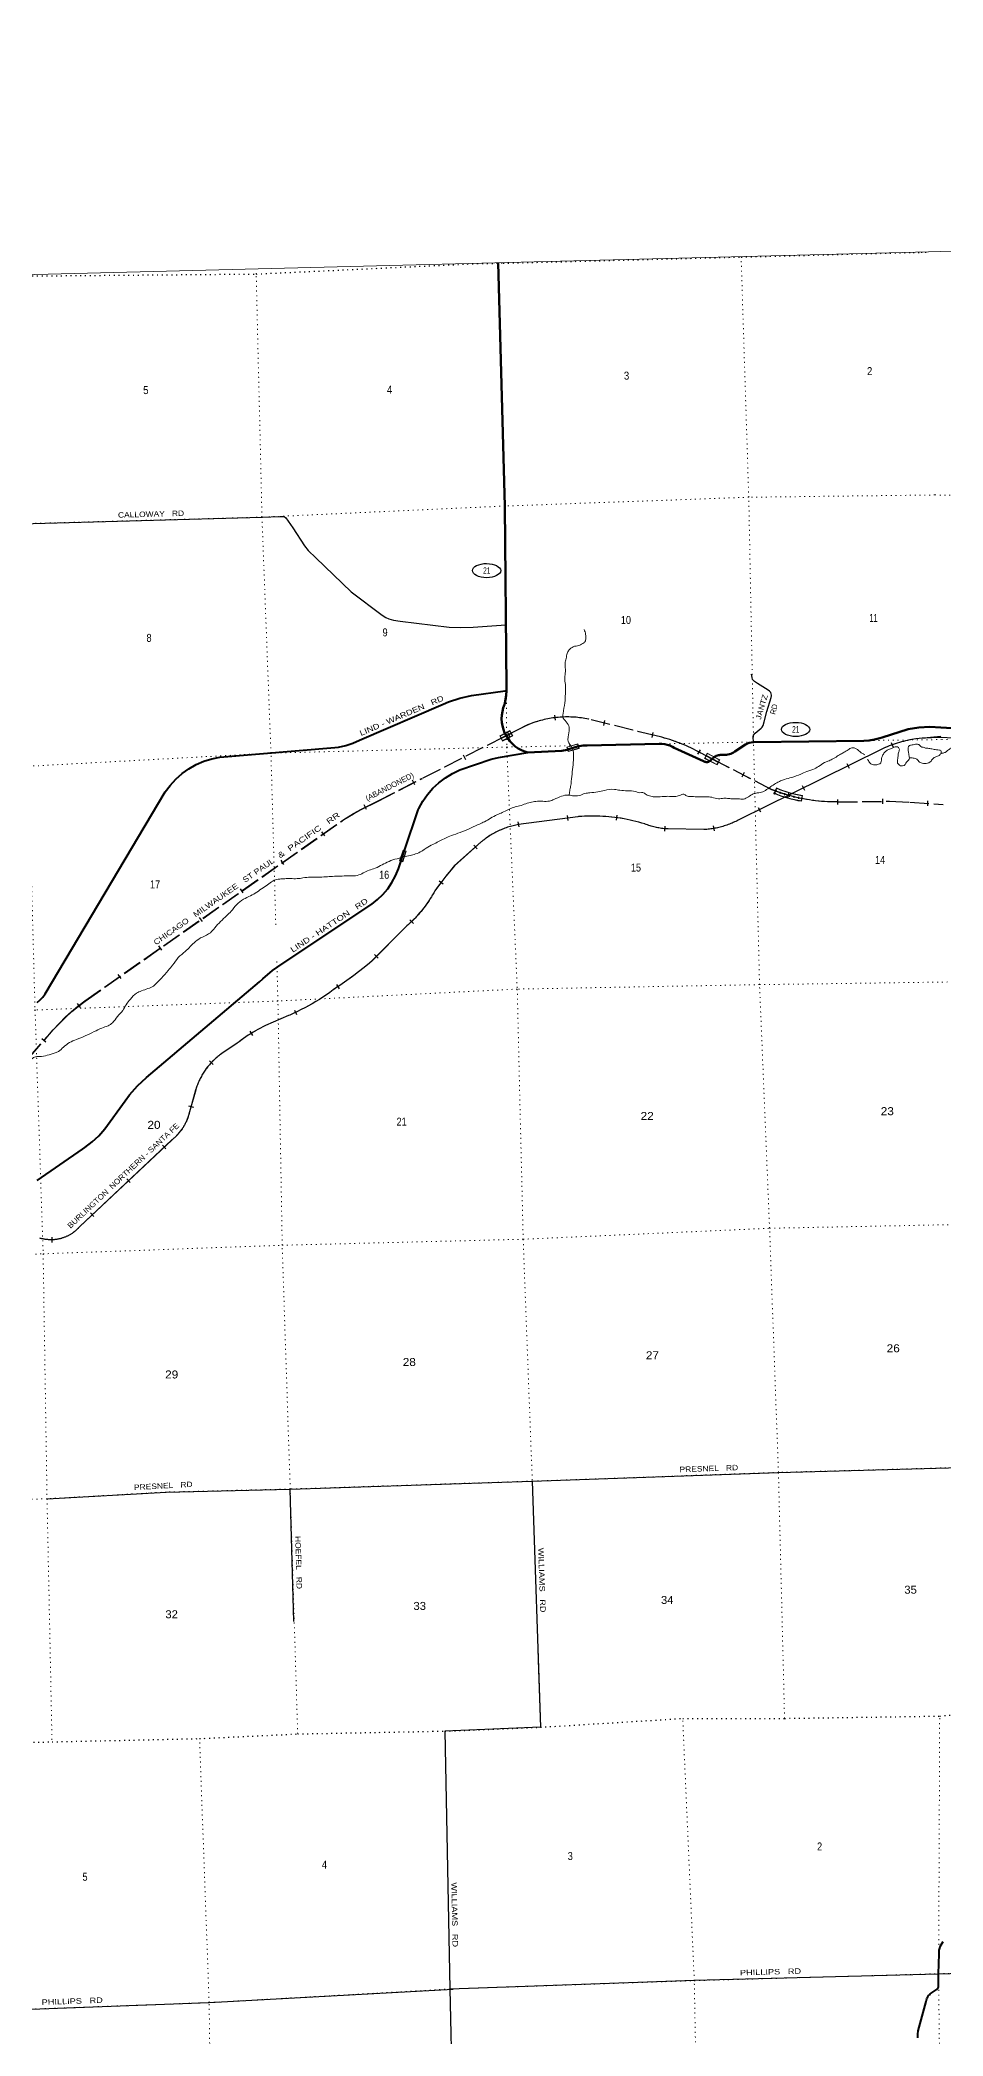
# Model space of a CAD drawing. Header units: feet. Extents: x 501257 to 757852, y -360805 to -170898.
# Drawn here: x 575796 to 595540, y -214544 to -170898 of the extents above; entities that cross this region are included whole.
import ezdxf
from ezdxf.enums import TextEntityAlignment as Align

# ---------------------------------------------------------------- set-up
doc = ezdxf.new("R2010")
doc.units = ezdxf.units.FT
doc.header["$LTSCALE"] = 70
doc.header["$PDMODE"] = 32
doc.header["$PDSIZE"] = 35
doc.linetypes.add('DOTTED', pattern=[1.5, 0.3, -1.2])
doc.linetypes.add('LONG_DASHED', pattern=[7.5, 6, -1.5])
for name, color, linetype, lineweight in [('17', 7, 'Continuous', 25), ('23', 7, 'Continuous', 70), ('26', 7, 'Continuous', 40), ('27', 7, 'Continuous', 13), ('29', 7, 'Continuous', 25), ('30', 7, 'Continuous', 25), ('34', 7, 'Continuous', 25), ('39', 7, 'Continuous', 13), ('4', 7, 'Continuous', 13), ('59', 7, 'Continuous', 13), ('6', 7, 'DOTTED', 25), ('61', 7, 'Continuous', 13), ('63', 7, 'Continuous', 25), ('7', 7, 'DOTTED', 13)]:
    doc.layers.add(name, color=color, linetype=linetype, lineweight=lineweight)

msp = doc.modelspace()

# ---------------------------------------------------------------- linework, layer by layer
at = {"layer": '17'}
for centre in [(585560.49, -182500.94), (592315.83, -185973.51)]:
    msp.add_ellipse(centre, major_axis=(-309.24, 1), ratio=0.500121, dxfattribs=at)
at = {"layer": '23'}
for points in [[(585992.85, -185122.65), (585996, -185058.05), (585959, -181089.05), (585815.43, -175774.02)], [(586460, -186478.05), (586396.58, -186458.49), (586322.78, -186427.72), (586252.6, -186389.41), (586186.8, -186343.97), (586126.12, -186291.9), (586071.21, -186233.77), (585959.04, -186057.84), (585955.7, -186050.47), (585926.96, -185975.85), (585906.18, -185898.64), (585893.58, -185819.68), (585889.31, -185739.83), (585893.4, -185659.98), (585905.82, -185580.99), (585926.43, -185503.73), (585955, -185429.05), (585961.31, -185400.14), (585987.62, -185230), (585992.85, -185122.65)], [(586460, -186478.05), (587208, -186442.05), (587319.89, -186418.25), (587330.44, -186415.37), (587546.2, -186349.44), (587670.27, -186327.71), (587762, -186324.05), (589336, -186292.05), (589395.18, -186291.71), (589454.06, -186297.55), (589512.01, -186309.53), (589568.4, -186327.49), (589622.6, -186351.25), (589662, -186373.05), (590303, -186670.05), (590316.04, -186676.66), (590329.69, -186681.87), (590343.82, -186685.63), (590358.26, -186687.89), (590372.85, -186688.63), (590387.45, -186687.83), (590401.88, -186685.52), (590415.99, -186681.71), (590429.63, -186676.45), (590540.52, -186575.44), (590560.98, -186562.32), (590582.69, -186551.42), (590605.42, -186542.85), (590628.93, -186536.7), (590652.95, -186533.05), (590668, -186532.05), (590770.01, -186529.26), (590803.67, -186529.1), (590837.13, -186525.42), (590870.01, -186518.26), (590901.97, -186507.71), (590932.66, -186493.87), (590961.73, -186476.9), (590988.86, -186456.99), (590990, -186456.05), (591224, -186300.05), (591263.09, -186281.62), (591303.89, -186267.39), (591345.95, -186257.49), (591388.82, -186252.05), (591404.04, -186251.21), (593806, -186220.05), (593925.54, -186214.24), (594043.82, -186195.96), (594159.54, -186165.43), (594207, -186149.05), (594776, -185968.05), (595013.62, -185929.44), (595253.97, -185915.89), (595494.79, -185928.13), (595494.92, -185927.59)], [(598084.59, -186087.17), (597234.12, -186034.87), (595494.79, -185928.13)]]:
    msp.add_lwpolyline(points, dxfattribs=at)
at = {"layer": '26'}
for points in [[(575733.43, -191946.84), (575799.52, -191889.6), (575859.26, -191825.77), (575912, -191756.05), (578536, -187341.05), (578642.76, -187196.57), (578766.05, -187061.6), (578902.77, -186940.27), (579051.42, -186833.89), (579210.37, -186743.63), (579377.89, -186670.48), (579552.14, -186615.24), (579731.21, -186578.52), (582241, -186372.05), (582324.3, -186360.54), (582481.92, -186325.81), (582635.05, -186274.79), (582782, -186208.05), (584609, -185424.05), (584730.85, -185371.66), (584976.74, -185288.27), (585230, -185231.05), (585965, -185126.6), (585992.85, -185122.65)], [(583767.53, -188621.86), (584067, -187731.05), (584080.57, -187702.16), (584166.66, -187544.88), (584268.71, -187397.46), (584385.62, -187261.51), (584516.09, -187138.53), (584658.71, -187029.86), (584811.91, -186936.69), (584974, -186860.05), (585663, -186624.05), (585823.53, -186585.86), (586460, -186478.05)], [(575734, -195835.05), (576726, -195149.05), (576777.2, -195115.63), (576938.26, -194994.1), (577085.73, -194856.41), (577218, -194704.05), (577660, -194092.05), (577751.91, -193966.93), (577928.35, -193764.21), (578125, -193581.05), (580599, -191495.05), (580669.51, -191424.94), (580881.77, -191241.9), (581112, -191082.05), (583051, -189791.05), (583174.44, -189695.02), (583293.44, -189581.19), (583399.88, -189455.54), (583492.6, -189319.46), (583570.59, -189174.43), (583633, -189022.05), (583767.53, -188621.86)], [(594986.85, -214580.08), (594988.45, -214503.23), (594998.08, -214426.98), (595015.63, -214352.16), (595173.46, -213790.76), (595173.94, -213786.03), (595178.38, -213759.03), (595185.61, -213732.64), (595195.57, -213707.15), (595208.13, -213682.84), (595223.17, -213659.98), (595240.51, -213638.81), (595259.97, -213619.58), (595364.51, -213549.24), (595389.04, -213532.74), (595414.51, -213517.54), (595415.69, -213516.54), (595421.05, -213510.94), (595425.8, -213504.81), (595427.91, -213501.41), (595437.66, -213476.58), (595438.11, -213451.41), (595443, -213180.05), (595452.75, -212747.34), (595452.62, -212744.28), (595453.14, -212703.33), (595457.94, -212662.65), (595466.97, -212622.7), (595480.12, -212583.91), (595497.25, -212546.71), (595518.18, -212511.5), (595542.68, -212478.67)]]:
    msp.add_lwpolyline(points, dxfattribs=at)
at = {"layer": '29'}
for p, q in [((581347.48, -205481.45), (581267, -202582.05)), ((595443, -213180.05), (596206.68, -213161.2))]:
    msp.add_line(p, q, dxfattribs=at)
for points in [[(570056, -181570.05), (575383, -181476.05), (580650, -181332.05)], [(580650, -181332.05), (581049.76, -181314.72), (581135.33, -181320.99), (581174.98, -181348.13), (581325.23, -181565.27), (581581.92, -181959.87), (581659.14, -182058), (581826.09, -182225.03), (582602.41, -182968.32), (583278.56, -183477.76), (583357.86, -183523.68), (583420.47, -183552.92), (583528.99, -183582.14), (583670.9, -183603.03), (584739.39, -183736.65), (584987.73, -183747.08), (585265.29, -183736.65), (585983.21, -183685.95)], [(591397, -186249.05), (591388.24, -186133.51), (591397.64, -186096.97), (591429.98, -186054.17), (591563.54, -185945.6), (591583.38, -185927.85), (591604.25, -185890.27), (591630.32, -185807.8), (591688.84, -185578.46), (591784.75, -185273.31), (591788.95, -185239.9), (591789.98, -185222.15), (591772.23, -185168.92), (591745.12, -185135.51), (591717.97, -185114.63), (591480.07, -184972.66), (591417.48, -184928.81), (591392.42, -184901.67), (591375.74, -184878.7), (591363.2, -184834.86), (591354.85, -184763.87)], [(575951, -202795.05), (578555, -202648.05), (581267, -202582.05), (586560, -202409.05)], [(586560, -202409.05), (586737, -207791.05), (584648, -207878.05)], [(586560, -202409.05), (591941, -202219.05), (595917.79, -202109.82)], [(584648, -207878.05), (584759, -213514.05), (584804.61, -215798.65)], [(584759, -213514.05), (590100.78, -213324.05), (595443, -213180.05)], [(570692.99, -214116.55), (574227, -214004.05), (579495, -213811.05), (584833.35, -213515.05)]]:
    msp.add_lwpolyline(points, dxfattribs=at)
at = {"layer": '34', "linetype": 'LONG_DASHED', "lineweight": 13}
for p, q in [((586414.08, -185891.47), (584203.5, -187017.55)), ((589271.83, -186112.64), (587798.76, -185747.46)), ((591801.92, -187287.82), (590268.63, -186499.34))]:
    msp.add_line(p, q, dxfattribs=at)
at = {"layer": '34'}
for p, q in [((594408.18, -186256.86), (594445.83, -186360.86)), ((593435.58, -186721.54), (593484.59, -186820.7)), ((592461.04, -187200.32), (592510.05, -187299.48)), ((586244.12, -187996.93), (586264.41, -188105.66)), ((587323.93, -187857.29), (587338.35, -187966.96)), ((588406.76, -187846.24), (588391.86, -187955.84)), ((589460.76, -188090.72), (589449.67, -188200.78)), ((590516.43, -188083.72), (590535.33, -188192.71)), ((591500.99, -187677.76), (591550, -187776.92)), ((585283.03, -188502.4), (585356.45, -188585.14)), ((584522.17, -189285.88), (584610.02, -189353.08)), ((583885.27, -190134.73), (583962.28, -190214.13)), ((583110.89, -190896.93), (583189.28, -190974.97)), ((582279.49, -191552.64), (582339.96, -191645.26)), ((581358.33, -192110.43), (581406.44, -192210.03)), ((580386.52, -192573.27), (580444.76, -192667.3)), ((579500.49, -193221.15), (579580.52, -193297.5)), ((579045.65, -194206.38), (579152.14, -194236.3)), ((578475.97, -195065.58), (578551.64, -195146.26)), ((577695.64, -195800.91), (577771.3, -195881.6)), ((576901.83, -196541.73), (576977.49, -196622.42)), ((576055.23, -197078.39), (576058.53, -197188.95))]:
    msp.add_line(p, q, dxfattribs=at)
at = {"layer": '34', "lineweight": 13}
for p, q in [((595494.17, -186122.09), (595042.6, -186167.17)), ((607235.68, -186808.77), (595499.42, -186150.86)), ((594201.21, -186402.79), (591089.01, -187941.07)), ((587553.08, -187881.14), (586259.54, -188051.13)), ((585441.7, -188433.14), (584856.41, -188952.48)), ((590311.63, -188161.06), (589528.82, -188149.69)), ((583785.58, -190298.76), (583050.53, -191037.09)), ((581231.79, -192230.25), (580725.88, -192445.73)), ((580105.35, -192835.07), (579770.66, -193060.52)), ((579199.88, -193855.3), (579064.34, -194337.65)), ((578680.41, -194950.79), (576666.75, -196839.1))]:
    msp.add_line(p, q, dxfattribs=at)
at = {"layer": '34'}
for points in [[(594945.63, -186180.74), (594903.84, -186187.28), (594857.52, -186195.06), (594811.6, -186203.88), (594766.01, -186213.46), (594720.22, -186223.61), (594674.82, -186234.79), (594629.78, -186246.74), (594584.55, -186259.53), (594539.93, -186273.04), (594495.39, -186287.1), (594450.96, -186302.22), (594407.15, -186318.07), (594363.43, -186334.74), (594320.03, -186351.9), (594276.74, -186370.12), (594234.05, -186388.82), (594201.68, -186403.78), (592242.64, -187372.08)], [(607235.68, -186809.87), (595500.64, -186152.03)], [(592241.51, -187372.35), (591089.52, -187942.04), (591063.06, -187956.7), (591036.38, -187970.69), (591009.46, -187984.22), (590982.2, -187997.53), (590954.76, -188010.16), (590927.23, -188022.25), (590899.36, -188034.12), (590871.31, -188045.31), (590843.16, -188055.95), (590814.59, -188066.23), (590786.09, -188075.88), (590757.41, -188085.24), (590728.39, -188094), (590699.42, -188102.12), (590670.19, -188109.8), (590640.95, -188117.09), (590611.36, -188123.77), (590581.92, -188129.99), (590552.13, -188135.6), (590522.47, -188140.75), (590492.56, -188145.43), (590462.7, -188149.49), (590432.73, -188153.02), (590402.74, -188156.17), (590372.57, -188158.62), (590342.38, -188160.69), (590312.25, -188162.13), (590311.65, -188162.16), (589528.78, -188150.79), (589500.02, -188149.06), (589471.47, -188146.68), (589442.96, -188143.8), (589414.29, -188140.6), (589385.83, -188136.74), (589357.57, -188132.4), (589329.15, -188127.72), (589300.93, -188122.39), (589272.9, -188116.58), (589244.74, -188110.26), (589216.93, -188103.48), (589189.15, -188096.36), (589161.38, -188088.59), (589133.98, -188080.34), (589106.61, -188071.6), (589079.42, -188062.54), (589052.27, -188052.81), (589025.46, -188042.79), (589018.92, -188040.18), (588954.88, -188020.69), (588890.71, -188002.76), (588826.21, -187985.94), (588761.11, -187969.72), (588695.93, -187955.09), (588630.76, -187941.66), (588565.01, -187928.85), (588499.16, -187917.62), (588433.35, -187907.59), (588366.83, -187898.55), (588300.69, -187890.83), (588234.33, -187883.85), (588167.52, -187878.33), (588101.1, -187874.12), (588034.33, -187871.02), (587967.7, -187868.76), (587900.62, -187867.96), (587834.04, -187868.12), (587767.01, -187869.74), (587700.49, -187872.33), (587633.62, -187876), (587567.15, -187881.01), (587553.2, -187882.23), (586259.71, -188052.22), (586229.35, -188057.88), (586199.27, -188064.21), (586169.27, -188071.07), (586139.17, -188078.31), (586109.37, -188086.2), (586079.83, -188094.59), (586050.18, -188103.35)], [(586050.18, -188103.35), (586020.84, -188112.78), (585991.76, -188122.71), (585962.6, -188133.18), (585933.88, -188144.12), (585905.22, -188155.39), (585876.71, -188167.37), (585848.61, -188179.8), (585820.62, -188192.76), (585792.87, -188206.03), (585765.23, -188219.99), (585738.02, -188234.24), (585710.93, -188249.19), (585684.24, -188264.42), (585657.65, -188280.17), (585631.51, -188296.38), (585605.62, -188313.09), (585579.98, -188330.1), (585554.64, -188347.79), (585529.53, -188365.78), (585504.86, -188384.24), (585480.44, -188403.01), (585456.49, -188422.41), (585442.41, -188433.98), (584857.21, -188953.24), (584671.88, -189184.32), (584492.82, -189418.41), (584429.67, -189502.85), (584405.88, -189546.11), (584381.19, -189588.66), (584355.75, -189630.8), (584329.68, -189672.93), (584302.75, -189714.27), (584275.22, -189754.95), (584247.05, -189795.61), (584218.01, -189835.49), (584188.38, -189874.71), (584157.86, -189913.78), (584126.87, -189951.94), (584095.38, -189989.83), (584062.89, -190027.2), (584029.93, -190063.65), (583996.23, -190099.7), (583962.16, -190135.23), (583927.1, -190170.23), (583891.81, -190204.46), (583855.52, -190238.15), (583819.02, -190271.07), (583786.33, -190299.56), (583051.28, -191037.9), (582955.09, -191119.85), (582857.6, -191199.11), (582758.69, -191276.72), (582658.3, -191353.72), (582556.56, -191428.06), (582453.97, -191500.29), (582349.87, -191571.89), (582282.17, -191616.1), (582208.63, -191670.92), (582134.21, -191723.78), (582058.85, -191775.37), (581982.43, -191826.45), (581905.17, -191875.53), (581827.38, -191923.05), (581748.54, -191970.04), (581668.86, -192015.05), (581588.65, -192058.48), (581507.07, -192100.97), (581425.38, -192141.58), (581343.07, -192181.35), (581259.48, -192219.44), (581232.22, -192231.26), (580726.34, -192446.73), (580670.95, -192474.34), (580616.48, -192503.07), (580562.48, -192532.75), (580508.47, -192563.23), (580455.4, -192594.82), (580403.11, -192627.21), (580350.83, -192660.38), (580299.49, -192694.68), (580248.92, -192729.77), (580198.52, -192765.97), (580149.2, -192802.81), (580105.99, -192835.96), (579771.29, -193061.42), (579750.11, -193076.49), (579729.4, -193091.96), (579708.93, -193107.8), (579688.51, -193123.96), (579668.56, -193140.52), (579648.98, -193157.37), (579629.46, -193174.55), (579610.4, -193192.11), (579591.72, -193209.97), (579573.17, -193228.27), (579555.12, -193246.76), (579537.23, -193265.51), (579519.71, -193284.73), (579502.67, -193304.15), (579485.88, -193323.94)], [(579485.88, -193323.94), (579469.4, -193343.87), (579453.25, -193364.31), (579437.52, -193384.8), (579422.12, -193405.78), (579407.15, -193426.85), (579392.42, -193448.27), (579378.2, -193469.89), (579364.36, -193491.78), (579350.8, -193513.84), (579337.72, -193536.29), (579324.92, -193558.9), (579312.63, -193581.71), (579300.62, -193604.67), (579289.2, -193627.95), (579278.08, -193651.38), (579267.36, -193674.9), (579257.02, -193698.68), (579247.19, -193722.66), (579237.73, -193746.92), (579228.6, -193771.13), (579220.06, -193795.65), (579211.93, -193820.26), (579204.08, -193845.02), (579200.94, -193855.61), (579065.4, -194337.93), (579060.9, -194356.85), (579055.97, -194375.6), (579050.72, -194394.26), (579045.23, -194412.99), (579039.33, -194431.5), (579033.13, -194449.84), (579026.68, -194468.23), (579019.84, -194486.41), (579012.68, -194504.4), (579005.18, -194522.44), (578997.4, -194540.18), (578989.42, -194557.86), (578980.99, -194575.46), (578972.28, -194592.74), (578963.25, -194609.97), (578954.03, -194627.02), (578944.38, -194643.98), (578934.56, -194660.68), (578924.31, -194677.27), (578913.89, -194693.59), (578903.14, -194709.84), (578892.12, -194725.79), (578880.8, -194741.57), (578869.29, -194757.18), (578857.37, -194772.59), (578845.25, -194787.83), (578832.87, -194802.78), (578820.29, -194817.57), (578807.32, -194832.06), (578794.17, -194846.37), (578780.85, -194860.42), (578767.23, -194874.29), (578753.33, -194887.86), (578739.14, -194901.24), (578724.89, -194914.4), (578710.25, -194927.23), (578695.45, -194939.79), (578681.14, -194951.62), (576667.55, -196839.86), (576658.27, -196850.77), (576648.76, -196861.47), (576639.04, -196872), (576629.16, -196882.48), (576619.08, -196892.71), (576608.85, -196902.7), (576598.46, -196912.64), (576587.85, -196922.33), (576577.12, -196931.78), (576566.15, -196941.14), (576555.09, -196950.21), (576543.91, -196959.19), (576532.47, -196967.94), (576520.94, -196976.41), (576509.24, -196984.73), (576497.46, -196992.87), (576485.42, -197000.8), (576473.37, -197008.5), (576461.07, -197015.99), (576448.74, -197023.25), (576436.22, -197030.35), (576423.62, -197037.17), (576410.89, -197043.77), (576398.08, -197050.19), (576385.07, -197056.34), (576372, -197062.32), (576358.83, -197068.02), (576345.6, -197073.55), (576332.21, -197078.74), (576318.77, -197083.76), (576305.29, -197088.55), (576291.68, -197093.12), (576277.98, -197097.4), (576264.15, -197101.47), (576250.36, -197105.35), (576236.43, -197108.9)], [(576236.43, -197108.9), (576222.48, -197112.21), (576208.46, -197115.36), (576194.46, -197118.21), (576180.27, -197120.78), (576166.12, -197123.19), (576151.94, -197125.23), (576137.75, -197127.17), (576123.41, -197128.76), (576109.18, -197130.12), (576094.92, -197131.24), (576080.52, -197132.15), (576066.21, -197132.69), (576051.88, -197133.12), (576037.53, -197133.2), (576023.11, -197133.11), (576008.83, -197132.72), (575994.47, -197132.04), (575980.17, -197131.18), (575965.82, -197130.1), (575951.57, -197128.64), (575937.25, -197127.03), (575923.02, -197125.18), (575908.83, -197123.03), (575894.73, -197120.63), (575880.61, -197118.01), (575866.53, -197115.21), (575852.54, -197112.04), (575838.59, -197108.71), (575824.68, -197105.07), (575810.81, -197101.26), (575797.08, -197097.14), (575795.4, -197096.64)]]:
    msp.add_lwpolyline(points, dxfattribs=at)
at = {"layer": '34', "linetype": 'LONG_DASHED', "lineweight": 13}
for centre, radius, start, end in [((587326.12, -187931.88), 2234.97, 77.79114, 114.08395), ((588504.92, -189567.6), 3539.06, 60.10863, 77.48471), ((593193.62, -183805.01), 3750.57, 248.21884, 270.59341)]:
    msp.add_arc(centre, radius, start, end, dxfattribs=at)
at = {"layer": '34', "lineweight": 13}
for centre, radius, start, end in [((595335.04, -188831.56), 2680.4, 96.26368, 115.02471), ((586573.77, -189790.31), 1767.35, 100.24151, 129.83269), ((587883.69, -191695.18), 3828.34, 72.74481, 94.9541), ((589618.28, -186507.82), 1644.3, 248.63631, 266.88129), ((590242.5, -186433.25), 1729.19, 272.29131, 299.31055), ((598004.52, -199621.71), 16932.37, 140.94186, 143.29894), ((581945.62, -188155.12), 2825.01, 310.64065, 331.5195), ((578338.91, -185570.29), 7217, 303.11333, 310.75678), ((579124.33, -187429.93), 5242.56, 293.70267, 307.02952), ((582286.42, -195622.09), 3539, 116.16482, 128.04609), ((580625.5, -194276.78), 1486.62, 125.10129, 163.52984), ((577980.97, -194086.05), 1112.2, 308.96734, 346.92551), ((576037.94, -196310.89), 821.22, 252.84207, 319.96968)]:
    msp.add_arc(centre, radius, start, end, dxfattribs=at)
at = {"layer": '34'}
msp.add_arc((595469.09, -190821.6), 4670.1, 89.613, 96.43613, dxfattribs=at)
at = {"layer": '34', "linetype": 'DOTTED', "lineweight": 100}
msp.add_arc((592849.65, -185023), 2491.98, 246.90683, 260.89823, dxfattribs=at)
at = {"layer": '39'}
for points in [[(587696.44, -183788.51), (587725.54, -183897.08), (587732.26, -183981.58), (587710.68, -184056.13), (587650.57, -184102.66), (587580.28, -184137.14), (587455.51, -184165.81), (587361.35, -184240.64), (587321.59, -184311.23), (587300.3, -184422.01), (587277, -184532.79), (587284.47, -184709.87), (587269.44, -184846.79), (587284.73, -184993.65), (587284.35, -185196.93), (587269.79, -185392.21), (587233.36, -185625.81), (587238.2, -185726.42), (587325.76, -185834.76), (587367.09, -185959.39), (587344.28, -186132.56), (587341.01, -186227.16), (587432.98, -186381.78), (587460.92, -186597.02), (587446.44, -186802.36), (587423.83, -186999.68), (587397.38, -187221.17), (587377.98, -187315.84), (587370.37, -187372.23), (587364.98, -187410.53)], [(595497.04, -186497.66), (595488.09, -186435.03), (595459.79, -186425.07), (595393.21, -186419.29), (595296.27, -186399.54), (595209.47, -186385.79), (595152.96, -186379.98), (595104.45, -186364.06), (595074.16, -186358.14), (595033.59, -186328.11), (595011.24, -186306.06), (594978.92, -186298.13), (594938.59, -186298.29), (594888.27, -186308.55), (594846, -186316.76), (594809.77, -186324.95), (594785.77, -186349.2), (594776.08, -186397.54), (594786.84, -186482.03), (594795.48, -186554.45), (594800.08, -186624.87), (594762.1, -186665.27), (594728.2, -186711.69), (594710.31, -186743.96), (594656.07, -186768.33), (594609.68, -186766.49), (594567.1, -186736.47), (594546.75, -186712.4), (594544.24, -186652.03), (594553.74, -186579.54), (594565.06, -186482.89), (594584.66, -186412.37), (594576.38, -186386.24), (594545.9, -186356.17), (594509.58, -186352.28), (594441.22, -186376.7), (594370.9, -186407.16), (594302.61, -186439.63), (594248.61, -186494.18), (594206.87, -186568.81), (594191.34, -186643.34), (594177.75, -186707.79), (594129.58, -186736.16), (594049.04, -186748.54), (593988.49, -186740.73), (593933.71, -186698.68), (593907.13, -186652.49), (593888.52, -186623.75)], [(593819.16, -186527.85), (593811.31, -186520.03), (593752.55, -186484.03), (593685.55, -186425.93), (593622.76, -186389.94), (593564.16, -186374.07), (593485.76, -186402.55), (593395.5, -186461.27), (593319.23, -186503.83), (593226.94, -186560.54), (593118.58, -186625.36), (593024.16, -186667.99), (592947.81, -186700.49), (592817.42, -186783.52), (592694.94, -186846.38), (592606.51, -186880.94), (592558.25, -186897.23), (592427.62, -186950.06), (592230.62, -187023.28), (592071.7, -187068.18), (591987.28, -187100.71), (591908.96, -187139.25), (591796.63, -187210.13), (591710.42, -187270.84), (591598.03, -187335.68), (591479.29, -187362.31), (591390.76, -187384.79), (591284.4, -187447.59), (591173.9, -187496.33), (591062.97, -187490.72), (590946.02, -187489.16), (590857.28, -187485.48), (590744.31, -187477.87), (590633.52, -187490.37), (590482.03, -187456.75), (590375.08, -187445.09), (590280.34, -187447.47), (590153.31, -187445.95), (590018.18, -187440.43), (589929.34, -187424.68), (589874.64, -187392.69), (589776.06, -187419.24), (589673.4, -187439.76), (589524.18, -187436.32)], [(595510.2, -186492.56), (595506.31, -186492.74), (595486.68, -186509.5), (595442.65, -186549.92), (595348.19, -186588.53), (595290.21, -186649.13), (595230.15, -186701.69), (595109.29, -186716.25), (595026.39, -186686.38), (594969.45, -186626.23), (594888.61, -186602.39), (594836.15, -186596.55), (594801.5, -186599.4)], [(595711.37, -186375.04), (595689.58, -186400.16), (595657.34, -186423.56), (595620.25, -186450.5), (595592.87, -186472.58), (595571.67, -186480.53), (595542.53, -186490.68), (595517.8, -186493.33), (595510.2, -186492.56)], [(589524.18, -187436.32), (589401.23, -187440.82), (589231.92, -187447.51), (589124.9, -187427.8), (589025.74, -187381.9), (588960.97, -187349.95), (588944.87, -187354.04), (588821.72, -187334.39), (588638.09, -187314.97), (588476.71, -187303.53), (588355.58, -187283.87), (588136, -187306.86), (587995.13, -187339.61), (587817.85, -187358.41), (587711.13, -187374.93), (587586.47, -187417.68), (587437.31, -187422.28), (587340.42, -187408.57), (587201.5, -187433.26), (587032.71, -187504.36), (586934.2, -187538.95), (586793.12, -187545.54), (586670.12, -187544), (586545.28, -187564.61), (586418.54, -187599.32), (586281.79, -187644.13), (586155.05, -187678.84), (586024.41, -187729.66), (585901.93, -187792.53), (585797.44, -187837.21), (585646.86, -187916.29), (585514.4, -187991.27), (585407.95, -188041.99), (585225.13, -188123.21), (585032.26, -188208.49), (584835.24, -188279.69), (584678.48, -188342.69), (584511.81, -188425.86), (584385.29, -188488.74), (584240.78, -188569.81), (584144.52, -188634.58), (584007.93, -188697.5), (583891.27, -188732.17), (583744.33, -188762.93), (583557.23, -188813.97), (583386.36, -188877.03), (583239.79, -188952.06), (583089.13, -189021.08), (582958.42, -189063.85), (582833.93, -189128.74), (582695.16, -189171.54), (582531.9, -189178.21), (582195.27, -189187.57), (582046.16, -189198.21), (581868.77, -189202.93), (581711.53, -189205.55), (581546.32, -189220.28), (581419.44, -189236.87), (581272.24, -189235.43), (581147.26, -189237.93), (581038.44, -189244.39), (580917.69, -189273.04), (580801.39, -189351.98), (580675.05, -189437), (580536.68, -189530.12), (580400.23, -189611.15), (580245.61, -189688.23), (580093.32, -189805.55), (579975.53, -189950.92), (579879.51, -190045.88), (579617.52, -190310.55), (579521.6, -190417.59), (579348.97, -190512.86), (579196.52, -190610.06), (579080.49, -190723.21), (578974.48, -190828.28), (578820.3, -190961.71), (578696.63, -191127.22), (578598.76, -191242.32), (578452.96, -191413.96), (578368.96, -191498.82), (578276.93, -191587.73), (578156.38, -191640.53), (578015.66, -191691.39), (577907.19, -191742.12), (577773.13, -191869.44), (577679.37, -191994.59), (577605.78, -192119.65), (577489.88, -192248.91), (577384.14, -192388.19), (577285.88, -192454.99)], [(577285.88, -192454.99), (577149.19, -192505.83), (576980.43, -192580.96), (576785.63, -192676.31), (576598.72, -192751.5), (576440.01, -192822.56), (576311.77, -192921.67), (576201.62, -193012.67), (576129.31, -193047.16), (575956.33, -193098.15), (575787.2, -193126.98), (575674.38, -193137.48), (575592.25, -193204.22), (575436.33, -193371.87), (575170.82, -193700.96), (574945.03, -193955.42), (574641.56, -194326.92), (574589.74, -194401.59), (574439.76, -194555.13), (574341.77, -194656.14), (574209.99, -194815.65), (574154.18, -194896.37), (574124.29, -194940.76), (574020.36, -195053.87), (573854.77, -195271.88), (573720.82, -195413.28), (573638.92, -195508.19), (573569.18, -195611.11), (573465.26, -195726.23), (573381.29, -195815.11), (573317.29, -195879.76), (573271.33, -195930.26), (573219.33, -195982.79), (573206.06, -196087.49), (573243.35, -196212.13), (573264.8, -196373.06), (573273.58, -196461.58), (573272.52, -196580.32), (573260.79, -196626.66), (573179.15, -196753.77), (573091.1, -196836.63), (573030.88, -196869.07), (572981.02, -196937.69), (572931.36, -197030.46), (572860.16, -197201.81), (572814.42, -197280.48), (572686.48, -197417.83), (572552.15, -197510.94), (572415.94, -197622.16), (572370.15, -197694.79), (572312.63, -197813.76), (572293.27, -197912.45), (572200.03, -198102), (572100.51, -198263.39), (572048.4, -198301.84), (571976.01, -198326.27), (571818.89, -198342.98), (571748.58, -198375.45), (571690.79, -198460.21), (571637.2, -198565.07), (571581.29, -198633.72), (571461.05, -198724.75), (571395.31, -198823.62), (571348.43, -199010.98), (571288.37, -199063.54), (571196.13, -199126.29), (571124.37, -199229.21), (571062.77, -199342.16), (571021.42, -199465.09), (570964.17, -199616.26), (570882.25, -199709.15), (570721.91, -199828.52), (570617.67, -199903.39), (570489.58, -200020.62), (570377.11, -200075.4), (570226.92, -200202.78), (570143.1, -200309.77), (570077.16, -200384.49), (569977.1, -200477.46), (569870.89, -200558.38), (569815.3, -200665.26), (569749.83, -200798.35), (569660.06, -200917.44), (569521.92, -201038.73), (569474.16, -201117.41), (569330.49, -201303.13), (569184.5, -201452.63), (569066.25, -201539.63), (568964.06, -201618.52), (568830.14, -201763.95), (568712.42, -201917.36)]]:
    msp.add_spline(points, degree=3, dxfattribs=at)
at = {"layer": '4'}
msp.add_lwpolyline([(501256.99, -177792.42), (532580.01, -177081.38), (563902.01, -176327.26), (595222.96, -175530.05), (626542.78, -174689.76), (657861.41, -173806.39), (689178.8, -172879.94), (720494.89, -171910.42), (751809.62, -170897.82), (757851.71, -353854.74), (726285.32, -354875.48), (694717.55, -355852.8), (663148.48, -356786.68), (631578.15, -357677.15), (600006.62, -358524.19), (568433.96, -359327.81), (536860.22, -360087.99), (505285.47, -360804.74)], close=True, dxfattribs=at)
at = {"layer": '59'}
for p, q in [((585847.19, -186114.43), (586071.21, -185998.06)), ((585907.11, -186229.79), (585847.19, -186114.43)), ((585907.11, -186229.79), (586131.13, -186113.42)), ((586131.13, -186113.42), (586071.21, -185998.06)), ((590325.88, -186608.08), (590385.92, -186492.78)), ((590325.88, -186608.08), (590599.63, -186750.67)), ((590385.92, -186492.78), (590659.69, -186635.37)), ((590599.63, -186750.67), (590659.69, -186635.37))]:
    msp.add_line(p, q, dxfattribs=at)
for points in [[(585879.55, -186159.39), (585857.96, -186117.83), (586066.63, -186009.12), (586090.05, -186052.82)], [(585886.92, -186173.59), (586097.25, -186066.79), (586119.76, -186110.49), (585910.51, -186219.01)], [(587313.46, -186358.18), (587553.19, -186287.26), (587582.98, -186387.95), (587343.25, -186458.86)], [(587323.4, -186363.58), (587547.78, -186297.2), (587573.03, -186382.54), (587348.65, -186448.91)], [(590359.97, -186559.91), (590620.25, -186693.76), (590596.23, -186739.88), (590336.66, -186604.68)], [(590648.89, -186638.76), (590389.32, -186503.57), (590367.36, -186545.73), (590627.63, -186679.57)]]:
    msp.add_lwpolyline(points, close=True, dxfattribs=at)
at = {"layer": '6'}
for points in [[(563905.36, -176461.99), (564549, -176432.05), (569890, -176258.05), (575206, -176062.05), (580524, -176016.05), (585358.56, -175787.57)], [(585358.56, -175787.57), (585923.04, -175779.91), (591125, -175645.05), (594888.63, -175544.93), (595060.63, -175541.32), (595152.48, -175537.72), (595222.96, -175530.05)], [(564696.59, -208411.81), (564890, -208419.05), (565375, -208404.05), (570114, -208290.05), (570732, -208251.05), (573973, -208163.05), (576060, -208110.05), (579285, -208039.05), (581431, -207937.05), (584377, -207880.05), (584648, -207878.05), (586737, -207791.05), (589848, -207598.05), (592075, -207597.05), (595466, -207547.05), (596058.51, -207493.07)]]:
    msp.add_lwpolyline(points, dxfattribs=at)
at = {"layer": '61'}
for p, q in [((583727.14, -188872.03), (583655.92, -188848.52)), ((583805.49, -188634.62), (583727.14, -188872.03))]:
    msp.add_line(p, q, dxfattribs=at)
msp.add_lwpolyline([(583655.92, -188848.52), (583734.27, -188611.12), (583805.49, -188634.62)], dxfattribs=at)
msp.add_lwpolyline([(583666.02, -188843.43), (583739.35, -188621.22), (583795.38, -188639.7), (583722.05, -188861.92)], close=True, dxfattribs=at)
at = {"layer": '63'}
for p, q in [((587048.74, -185663.32), (587061.63, -185773.18)), ((588140.38, -185780.12), (588113.76, -185887.48)), ((586016.43, -186037.36), (586066.64, -186135.92)), ((589196.25, -186041.88), (589169.64, -186149.24)), ((585047.11, -186531.13), (585097.32, -186629.69)), ((590227.04, -186418.11), (590173.27, -186514.77)), ((583991.27, -187182.54), (583940.76, -187084.13)), ((591191.7, -186917.24), (591141.12, -187015.6)), ((582933.48, -187723.44), (582884.51, -187624.26)), ((592171.3, -187360.87), (592140.5, -187467.11)), ((593230.91, -187504.89), (593231.9, -187615.5)), ((594216, -187491.81), (594216.99, -187602.42)), ((595201.09, -187535.43), (595202.08, -187646.04)), ((582022.4, -188300.85), (581958.91, -188210.27)), ((581131.58, -188925.22), (581068.09, -188834.64)), ((580240.75, -189549.58), (580177.27, -189459)), ((579349.93, -190173.95), (579286.45, -190083.37)), ((578459.11, -190798.31), (578395.63, -190707.74)), ((577568.29, -191422.68), (577504.81, -191332.1)), ((576684.58, -192052.26), (576616.49, -191965.09)), ((575921.47, -192810.53), (575837.82, -192738.17))]:
    msp.add_line(p, q, dxfattribs=at)
at = {"layer": '63', "lineweight": 13}
for p, q in [((591847.94, -187373.18), (591898.25, -187253.3)), ((591858.39, -187368.92), (591902.51, -187263.8)), ((592457.28, -187423.9), (592438.54, -187536.35)), ((592445.13, -187545.52), (592466.5, -187417.29))]:
    msp.add_line(p, q, dxfattribs=at)
at = {"layer": '63', "linetype": 'LONG_DASHED'}
for points in [[(593232.5, -187559.48), (593247.58, -187560.13), (593142.51, -187559.45), (593076.83, -187557.87), (593011.58, -187555.24), (592945.89, -187551.63), (592880.77, -187546.64), (592815.22, -187540.67), (592750.24, -187533.3), (592685.19, -187525.09), (592620.56, -187515.84), (592555.63, -187505.27), (592491.28, -187493.3), (592427.21, -187480.63), (592362.85, -187466.64), (592299.26, -187451.74), (592235.72, -187435.65), (592172.41, -187418.04), (592109.73, -187399.87), (592047.1, -187380.5), (591984.7, -187359.61), (591922.92, -187338.16), (591861.55, -187315.66), (591800.23, -187291.56), (590266.67, -186502.94), (590246.54, -186491.44), (590192.39, -186461.31), (590137.93, -186432.57), (590082.97, -186404.44), (590027.79, -186377.34), (589971.71, -186351.13), (589915.3, -186326.3), (589858.73, -186302.16), (589801.24, -186278.89), (589743.88, -186256.75), (589685.95, -186235.56), (589627.36, -186215.67), (589568.95, -186196.55), (589509.99, -186178.39), (589450.36, -186161.54), (589390.91, -186145.45), (589331.26, -186130.4), (589270.88, -186116.63), (587797.84, -185751.46), (587786.8, -185749.1), (587748.59, -185741.26), (587710.34, -185734.41), (587671.76, -185727.94), (587633.27, -185722.18), (587594.64, -185717.21), (587556.08, -185712.95), (587517.28, -185709.26), (587478.48, -185706.09), (587439.64, -185703.91), (587400.76, -185702.22), (587361.75, -185701.33), (587322.73, -185700.94), (587283.86, -185701.45), (587244.96, -185702.46), (587206.14, -185704.17), (587167.2, -185706.68), (587128.51, -185709.79), (587089.6, -185713.51), (587051.06, -185718.03), (587012.29, -185723.14), (586973.89, -185729.06), (586935.45, -185735.49), (586897.3, -185742.52), (586859.04, -185750.35), (586821.1, -185758.99), (586783.35, -185768.04), (586745.48, -185777.88), (586708.08, -185788.25), (586670.77, -185799.31), (586633.6, -185811.28), (586596.8, -185823.57), (586560.1, -185836.56), (586523.55, -185850.45), (586487.37, -185864.66), (586451.49, -185879.48), (586415.84, -185895.18), (584158.42, -187043.23)], [(564599.92, -204390.45), (564743.91, -204323.32), (564913.8, -204244.85), (565168.66, -204120.6), (565311.74, -204042.65), (565745.26, -203803.82), (566332.33, -203457.58), (566639.26, -203250.71), (566852.05, -203093.38), (567087.85, -202897.69), (567295.93, -202697.39), (576082.11, -192541.4), (576356.65, -192259.24), (576487.59, -192141.31), (576627.18, -192027.81), (576779.18, -191909.08), (582438.86, -187942.28), (582649.29, -187813.92), (582814.89, -187721.09), (583175.98, -187542.83), (584156.55, -187039.58)], [(564601.72, -204388.13), (564745.57, -204327.07), (564915.56, -204248.55), (565170.54, -204124.24), (565313.71, -204046.25), (565747.29, -203807.38), (566334.52, -203461.05), (566641.63, -203254.06), (566854.58, -203096.61), (567090.58, -202900.75), (567298.91, -202700.21), (576085.13, -192544.17), (576359.49, -192262.2), (576490.26, -192144.43), (576629.74, -192031.02), (576781.62, -191912.38), (582441.11, -187945.71), (582651.36, -187817.46), (582816.8, -187724.72), (583177.82, -187546.49), (584158.42, -187043.23)], [(593247.58, -187560.13), (594372.51, -187543.43), (594812.95, -187564.33), (595538.96, -187618.03)]]:
    msp.add_lwpolyline(points, dxfattribs=at)
at = {"layer": '63', "lineweight": 13}
for radius, start, end in [(2554.75, 246.9149, 260.88937), (2546.75, 247.09368, 260.71024), (2424.75, 246.89776, 260.90821), (2432.75, 247.08711, 260.71828)]:
    msp.add_arc((592849.65, -185023), radius, start, end, dxfattribs=at)
at = {"layer": '63'}
msp.add_point((591858.39, -187368.92), dxfattribs=at)
at = {"layer": '7'}
for points in [[(585815.43, -175774.02), (585959, -181089.05), (585998.41, -186035.35)], [(591417.15, -187064.98), (591397, -186249.05), (591292, -180897.05), (591124.74, -175636.81)], [(575205.43, -176044.51), (575383, -181476.05), (575544, -186779.05), (575689, -192108.05), (575866, -197440.05), (575951, -202795.05), (576060, -208110.05)], [(580951.9, -190243.58), (580846, -186492.05), (580650, -181332.05), (580524, -176016.05), (580518, -175909.69)], [(595361.97, -180847.51), (596652.66, -180863.64), (601969.14, -180823), (607387.98, -180754.84), (612804.84, -180535.61), (618089.26, -180354.36), (623433.85, -179999.07), (626684.28, -179831.92)], [(595361.97, -180847.51), (591292, -180897.05), (585959, -181089.05), (580650, -181332.05), (575383, -181476.05), (570056, -181570.05), (564702, -181769.05), (564037.6, -181801.71)], [(564167.67, -187054.53), (564844, -186976.05), (570214, -186939.05), (572153, -186923.05), (575544, -186779.05), (580846, -186492.05), (586001, -186360.05), (587400.72, -186331.26)], [(585999.57, -186181.15), (586001, -186360.05), (586231, -191651.05), (586360, -197121.05), (586560, -202409.05), (586737, -207791.05)], [(587565.29, -186327.87), (591397, -186249.05), (595501.78, -186195.48)], [(600540.53, -186152.07), (596790.85, -186184.51), (595501.78, -186195.48)], [(592075, -207597.05), (591941, -202219.05), (591747, -196881.05), (591528, -191554.05), (591417.15, -187064.98)], [(581431, -207937.05), (581267, -202582.05), (581092, -197252.05), (580999, -191912.05), (580973.35, -191003.43)], [(595640.33, -191495.96), (591528, -191554.05), (586231, -191651.05), (580999, -191912.05), (575689, -192108.05), (570398, -192259.05), (565023, -192382.05), (564300.76, -192428.39)], [(564432.87, -197763.05), (565184, -197763.05), (570555, -197586.05), (575866, -197440.05), (581092, -197252.05), (586360, -197121.05), (591747, -196881.05), (595778.99, -196800.59)], [(595917.79, -202109.82), (591941, -202219.05), (586560, -202409.05), (581267, -202582.05), (578555, -202648.05), (575951, -202795.05), (570630, -202941.05), (565313, -203111.05), (564565.51, -203118.96)], [(590232.28, -221462.44), (590203, -218774.05), (590101, -213333.05), (589848, -207598.05)], [(595499, -218594.05), (595443, -213180.05), (595466.39, -207547.76)], [(579634.36, -221734.15), (579565, -219221.05), (579495, -213811.05), (579285, -208039.05)], [(584648, -207878.05), (584759, -213514.05), (584889, -218994.05), (584934.05, -221598.9)], [(564842.02, -214284.28), (564996, -214277.05), (570269, -214130.05), (574227, -214004.05), (579495, -213811.05), (584759, -213514.05), (590101, -213333.05), (595443, -213180.05), (596206.68, -213161.2)]]:
    msp.add_lwpolyline(points, dxfattribs=at)

# ---------------------------------------------------------------- texts
at = {"layer": '17', "width": 0.6}
for p in [(585563.4, -182569.25), (592318.73, -186041.82)]:
    msp.add_text('21', height=140, dxfattribs=at).set_placement(p, align=Align.CENTER)
at = {"layer": '27'}
for s, rotation, width, p in [('LIND - WARDEN   RD', 23.225, 1.25, (582814.98, -186117.73)), ('LIND - HATTON   RD', 33.656, 1.3, (581322.78, -190857.62))]:
    msp.add_text(s, height=120, rotation=rotation, dxfattribs=dict(at, width=width)).set_placement(p)
at = {"layer": '30'}
for s, rotation, width, p in [('CALLOWAY   RD', 1.612, 1.15, (577503.41, -181345.63)), ('RD', 75.685, 0.95, (591870.07, -185657.57)), ('PRESNEL   RD', 2.022, 1.15, (589780.59, -202215.28)), ('PRESNEL   RD', 3.231, 1.15, (577854.35, -202607.48)), ('HOEFEL   RD', 271.59, 1.15, (581375.61, -203611.62)), ('WILLIAMS   RD', 271.884, 1.25, (586688.08, -203869.55)), ('WILLIAMS   RD', 271.128, 1.25, (584789.5, -211183.55)), ('PHILLIPS   RD', 1.544, 1.25, (591100.79, -213217.07)), ('PHILLIPS   RD', 2.098, 1.25, (575835.59, -213864.39))]:
    msp.add_text(s, height=120, rotation=rotation, dxfattribs=dict(at, width=width)).set_placement(p)
for s, rotation, p in [('N', 72.552, (591629.09, -185501.73)), ('A', 75.685, (591595.62, -185620.23))]:
    msp.add_text(s, height=120, rotation=rotation, dxfattribs=at).set_placement(p, align=Align.CENTER)
for s, rotation, width, p in [('T', 72.552, 1.2, (591663.66, -185391.75)), ('Z', 72.552, 1.15, (591695.42, -185287.37)), ('J', 75.685, 1.1, (591568.98, -185724.62))]:
    msp.add_text(s, height=120, rotation=rotation, dxfattribs=dict(at, width=width)).set_placement(p, align=Align.CENTER)
at = {"layer": '34', "width": 1.1}
msp.add_text('BURLINGTON  NORTHERN - SANTA FE', height=120, rotation=43.16, dxfattribs=at).set_placement((576464.58, -196893.63))
at = {"layer": '63'}
msp.add_text('(ABANDONED)', height=120, rotation=27.168, dxfattribs=at).set_placement((582952.54, -187542.74))
for s, width, p in [('&  PACIFIC   RR', 1.35, (581045.61, -188796.45)), ('CHICAGO   MILWAUKEE   ST PAUL', 1.2, (578332.01, -190696.68))]:
    msp.add_text(s, height=120, rotation=35.026, dxfattribs=dict(at, width=width)).set_placement(p)
at = {"layer": '7', "width": 0.9}
for s, p in [('2', (593879, -178228.11)), ('5', (578054.99, -178643.14)), ('4', (583383.3, -178634.8)), ('3', (588564.33, -178326.8))]:
    msp.add_text(s, height=175, rotation=1.377, dxfattribs=at).set_placement(p)
at = {"layer": '7'}
for s, width, p in [('10', 0.85, (588496, -183668.05)), ('11', 0.65, (593928.51, -183621.86)), ('8', 0.85, (578126, -184059.64)), ('9', 0.85, (583286.33, -183939.65)), ('15', 0.85, (588715.33, -189081.7)), ('14', 0.85, (594051.65, -188914.85)), ('17', 0.85, (578202, -189449.05)), ('16', 0.85, (583210.5, -189238.53)), ('20', 1.1, (578146.23, -194707.18)), ('21', 0.85, (583592, -194638.05)), ('22', 1.1, (588928.01, -194512.71)), ('23', 1.1, (594178, -194408.05)), ('26', 1.1, (594307.67, -199592.68)), ('28', 1.1, (583727.68, -199892.8)), ('27', 1.1, (589042.32, -199745.73)), ('29', 1.1, (578533.02, -200165.05)), ('35', 1.05, (594693, -204870.99)), ('33', 1.05, (583962.32, -205226.12)), ('34', 1.05, (589373.34, -205095.02)), ('32', 1.05, (578538.35, -205408.08)), ('2', 0.85, (592786, -210485.05)), ('4', 0.85, (581961, -210881.43)), ('3', 0.85, (587334.67, -210693.67)), ('5', 0.85, (576726.34, -211147.74))]:
    msp.add_text(s, height=175, dxfattribs=dict(at, width=width)).set_placement(p)

doc.saveas('drawing.dxf')
